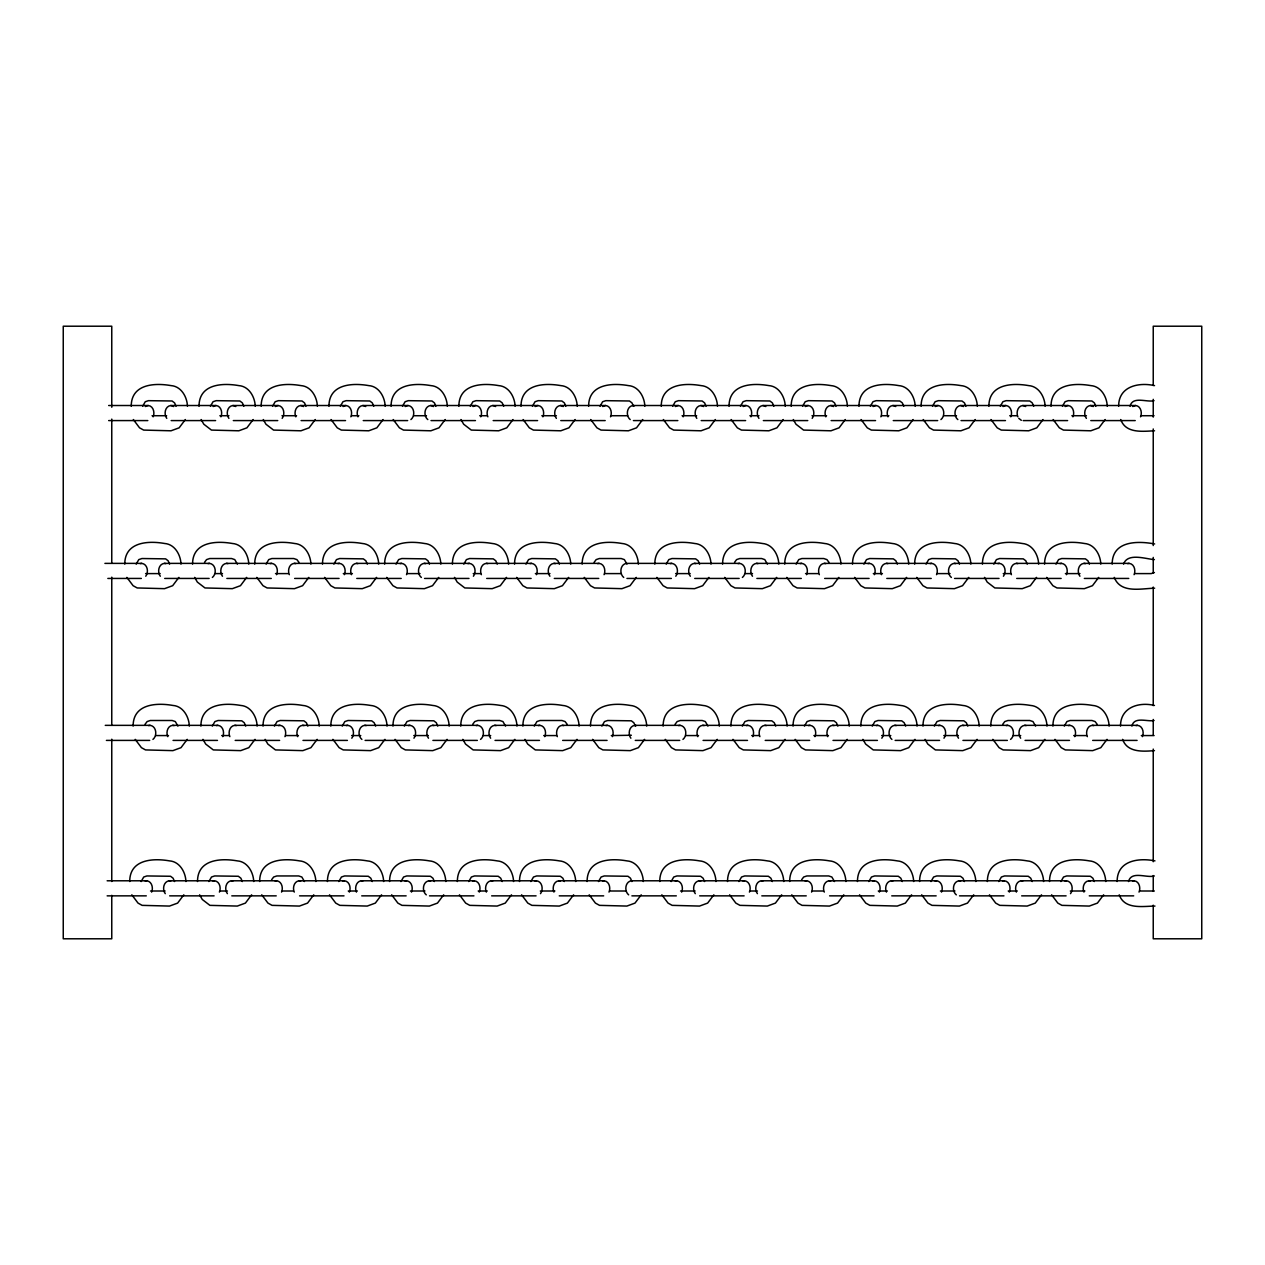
<?xml version="1.0" encoding="UTF-8"?>
<svg xmlns="http://www.w3.org/2000/svg" width="1265" height="1265" viewBox="0 0 1265 1265"><rect width="100%" height="100%" fill="white"/><g stroke="black" fill="none" stroke-linecap="round" stroke-linejoin="round"><path stroke-width="1.5" d="M131.244 406.239C131.18 384.212 154.109 382.647 171.012 385.604C181.164 386.252 187.173 396.957 187.441 406.239M124.776 564.111C124.713 542.084 147.641 540.503 164.545 543.476C174.697 544.124 180.705 554.829 180.99 564.111M133.125 726.078C133.046 704.052 155.975 702.47 172.894 705.443C183.03 706.076 189.038 716.796 189.323 726.078M129.726 881.515C129.662 859.488 152.591 857.923 169.494 860.88C179.646 861.528 185.639 872.233 185.923 881.515M199.032 406.239C198.969 384.212 221.897 382.647 238.8 385.604C248.952 386.252 254.961 396.957 255.23 406.239M192.565 564.111C192.501 542.084 215.43 540.503 232.333 543.476C242.485 544.124 248.493 554.829 248.762 564.111M200.914 726.078C200.835 704.052 223.763 702.47 240.682 705.443C250.818 706.076 256.827 716.796 257.111 726.078M197.514 881.515C197.451 859.488 220.379 857.923 237.282 860.88C247.418 861.528 253.427 872.233 253.712 881.515M261.175 406.239C261.096 384.212 284.024 382.647 300.943 385.604C311.079 386.252 317.088 396.957 317.373 406.239M254.708 564.111C254.644 542.084 277.573 540.503 294.476 543.476C304.612 544.124 310.621 554.829 310.905 564.111M263.041 726.078C262.978 704.052 285.906 702.47 302.809 705.443C312.961 706.076 318.97 716.796 319.239 726.078M259.657 881.515C259.578 859.488 282.506 857.923 299.426 860.88C309.561 861.528 315.57 872.233 315.855 881.515M328.963 406.239C328.884 384.212 351.812 382.647 368.732 385.604C378.868 386.252 384.876 396.957 385.161 406.239M322.496 564.111C322.417 542.084 345.361 540.503 362.264 543.476C372.4 544.124 378.409 554.829 378.694 564.111M330.829 726.078C330.766 704.052 353.694 702.47 370.598 705.443C380.749 706.076 386.742 716.796 387.027 726.078M327.445 881.515C327.366 859.488 350.294 857.923 367.214 860.88C377.349 861.528 383.358 872.233 383.643 881.515M391.091 406.239C391.027 384.212 413.955 382.647 430.859 385.604C441.011 386.252 447.019 396.957 447.304 406.239M384.639 564.111C384.56 542.084 407.488 540.503 424.407 543.476C434.543 544.124 440.552 554.829 440.837 564.111M392.972 726.078C392.893 704.052 415.821 702.47 432.741 705.443C442.876 706.076 448.885 716.796 449.17 726.078M389.573 881.515C389.509 859.488 412.437 857.923 429.341 860.88C439.493 861.528 445.501 872.233 445.77 881.515M458.879 406.239C458.816 384.212 481.744 382.647 498.647 385.604C508.799 386.252 514.808 396.957 515.092 406.239M452.427 564.111C452.348 542.084 475.276 540.503 492.18 543.476C502.332 544.124 508.34 554.829 508.625 564.111M460.76 726.078C460.681 704.052 483.609 702.47 500.529 705.443C510.665 706.076 516.673 716.796 516.958 726.078M457.361 881.515C457.298 859.488 480.226 857.923 497.129 860.88C507.281 861.528 513.29 872.233 513.558 881.515M521.022 406.239C520.959 384.212 543.887 382.647 560.79 385.604C570.926 386.252 576.935 396.957 577.22 406.239M514.555 564.111C514.491 542.084 537.419 540.503 554.323 543.476C564.475 544.124 570.483 554.829 570.752 564.111M522.888 726.078C522.824 704.052 545.753 702.47 562.656 705.443C572.808 706.076 578.817 716.796 579.101 726.078M519.504 881.515C519.425 859.488 542.353 857.923 559.272 860.88C569.408 861.528 575.417 872.233 575.702 881.515M588.636 406.239C588.557 384.212 611.485 382.647 628.405 385.604C638.54 386.252 644.549 396.957 644.834 406.239M582.169 564.111C582.09 542.084 605.018 540.503 621.937 543.476C632.073 544.124 638.082 554.829 638.366 564.111M590.502 726.078C590.423 704.052 613.367 702.47 630.27 705.443C640.406 706.076 646.415 716.796 646.7 726.078M587.102 881.515C587.039 859.488 609.967 857.923 626.871 860.88C637.022 861.528 643.031 872.233 643.316 881.515M661.263 406.239C661.2 384.212 684.128 382.647 701.031 385.604C711.183 386.252 717.192 396.957 717.476 406.239M654.811 564.111C654.732 542.084 677.661 540.503 694.58 543.476C704.716 544.124 710.724 554.829 711.009 564.111M663.145 726.078C663.066 704.052 685.994 702.47 702.913 705.443C713.049 706.076 719.058 716.796 719.342 726.078M659.745 881.515C659.682 859.488 682.61 857.923 699.513 860.88C709.665 861.528 715.674 872.233 715.943 881.515M729.051 406.239C728.988 384.212 751.916 382.647 768.82 385.604C778.971 386.252 784.98 396.957 785.249 406.239M722.584 564.111C722.521 542.084 745.449 540.503 762.352 543.476C772.504 544.124 778.513 554.829 778.797 564.111M730.933 726.078C730.854 704.052 753.782 702.47 770.701 705.443C780.837 706.076 786.846 716.796 787.13 726.078M727.533 881.515C727.47 859.488 750.398 857.923 767.302 860.88C777.453 861.528 783.462 872.233 783.731 881.515M791.194 406.239C791.131 384.212 814.059 382.647 830.963 385.604C841.098 386.252 847.107 396.957 847.392 406.239M784.727 564.111C784.664 542.084 807.592 540.503 824.495 543.476C834.647 544.124 840.656 554.829 840.925 564.111M793.06 726.078C792.997 704.052 815.925 702.47 832.829 705.443C842.98 706.076 848.989 716.796 849.274 726.078M789.676 881.515C789.597 859.488 812.525 857.923 829.445 860.88C839.581 861.528 845.589 872.233 845.874 881.515M858.982 406.239C858.903 384.212 881.831 382.647 898.751 385.604C908.887 386.252 914.895 396.957 915.18 406.239M852.515 564.111C852.452 542.084 875.38 540.503 892.284 543.476C902.435 544.124 908.428 554.829 908.713 564.111M860.848 726.078C860.785 704.052 883.713 702.47 900.617 705.443C910.768 706.076 916.777 716.796 917.046 726.078M857.464 881.515C857.385 859.488 880.314 857.923 897.233 860.88C907.369 861.528 913.377 872.233 913.662 881.515M921.126 406.239C921.047 384.212 943.975 382.647 960.894 385.604C971.03 386.252 977.039 396.957 977.323 406.239M914.658 564.111C914.579 542.084 937.507 540.503 954.427 543.476C964.562 544.124 970.571 554.829 970.856 564.111M922.991 726.078C922.912 704.052 945.856 702.47 962.76 705.443C972.896 706.076 978.904 716.796 979.189 726.078M919.592 881.515C919.529 859.488 942.457 857.923 959.36 860.88C969.512 861.528 975.521 872.233 975.805 881.515M988.898 406.239C988.835 384.212 1011.763 382.647 1028.666 385.604C1038.818 386.252 1044.827 396.957 1045.111 406.239M982.446 564.111C982.367 542.084 1005.296 540.503 1022.215 543.476C1032.351 544.124 1038.359 554.829 1038.644 564.111M990.78 726.078C990.701 704.052 1013.629 702.47 1030.548 705.443C1040.684 706.076 1046.693 716.796 1046.977 726.078M987.38 881.515C987.317 859.488 1010.245 857.923 1027.148 860.88C1037.3 861.528 1043.309 872.233 1043.593 881.515M1051.041 406.239C1050.978 384.212 1073.906 382.647 1090.81 385.604C1100.961 386.252 1106.97 396.957 1107.239 406.239M1044.574 564.111C1044.51 542.084 1067.439 540.503 1084.342 543.476C1094.494 544.124 1100.503 554.829 1100.787 564.111M1052.923 726.078C1052.844 704.052 1075.772 702.47 1092.691 705.443C1102.827 706.076 1108.836 716.796 1109.12 726.078M1049.523 881.515C1049.46 859.488 1072.388 857.923 1089.292 860.88C1099.443 861.528 1105.436 872.233 1105.721 881.515M1118.655 406.239C1118.513 386.489 1138.326 382.014 1154.534 385.604M1112.188 564.111C1112.141 540.693 1137.425 540.74 1154.645 543.95M1120.521 726.078C1120.379 707.467 1138.658 701.664 1154.455 705.443M1117.137 881.515C1117.027 860.611 1138.389 857.575 1154.961 860.88M142.645 406.271L145.254 401.732L148.416 400.673L172.087 400.989L174.602 402.918L176.056 406.271M136.177 564.127L138.786 559.604L141.949 558.529L165.636 558.861L168.134 560.79L169.589 564.127M210.433 406.271L213.042 401.732L216.204 400.673L239.876 400.989L242.39 402.918L243.845 406.271M272.56 406.271L275.169 401.732L278.347 400.673L302.019 400.989L304.533 402.918L305.972 406.271M141.127 881.547L143.736 877.009L146.898 875.949L170.569 876.265L173.084 878.195L174.538 881.547M212.299 726.094L214.908 721.572L218.086 720.497L241.757 720.813L244.272 722.758L245.71 726.094M266.109 564.127L268.718 559.604L271.88 558.529L293.733 558.529L296.911 559.604L298.951 562.34M340.348 406.271L342.957 401.732L346.136 400.673L369.807 400.989L372.321 402.918L373.76 406.271M208.899 881.547L211.508 877.009L214.686 875.949L238.358 876.265L240.872 878.195L242.327 881.547M274.442 726.094L277.051 721.572L280.213 720.497L303.885 720.813L306.399 722.758L307.854 726.094M333.881 564.127L336.49 559.604L339.668 558.529L363.34 558.861L365.854 560.79L367.309 564.127M402.491 406.271L405.1 401.732L408.263 400.673L431.95 400.989L434.448 402.918L435.903 406.271M342.23 726.094L344.839 721.572L348.002 720.497L371.673 720.813L374.187 722.758L375.642 726.094M396.024 564.127L398.633 559.604L401.811 558.529L425.483 558.861L427.997 560.79L429.436 564.127M470.28 406.271L472.889 401.732L476.051 400.673L499.738 400.989L502.237 402.918L503.691 406.271M338.83 881.547L341.439 877.009L344.618 875.949L368.289 876.265L370.803 878.195L372.242 881.547M404.357 726.094L406.966 721.572L410.145 720.497L433.816 720.813L436.33 722.758L437.769 726.094M463.812 564.127L466.421 559.604L469.6 558.529L493.271 558.861L495.785 560.79L497.224 564.127M532.423 406.271L535.032 401.732L538.194 400.673L561.866 400.989L564.38 402.918L565.834 406.271M400.973 881.547L403.582 877.009L406.745 875.949L430.416 876.265L432.93 878.195L434.385 881.547M525.955 564.127L528.564 559.604L531.727 558.529L555.398 558.861L557.912 560.79L559.367 564.127M600.021 406.271L602.63 401.732L605.808 400.673L629.48 400.989L631.994 402.918L633.433 406.271M468.762 881.547L471.371 877.009L474.533 875.949L498.204 876.265L500.719 878.195L502.173 881.547M534.289 726.094L536.898 721.572L540.06 720.497L561.929 720.497L565.091 721.572L567.147 724.292M672.664 406.271L675.273 401.732L678.435 400.673L702.122 400.989L704.621 402.918L706.076 406.271M530.889 881.547L533.498 877.009L536.676 875.949L560.348 876.265L562.862 878.195L564.317 881.547M601.887 726.094L604.496 721.572L607.674 720.497L631.346 720.813L633.86 722.758L635.315 726.094M666.196 564.127L668.805 559.604L671.984 558.529L695.655 558.861L698.169 560.79L699.608 564.127M740.452 406.271L743.061 401.732L746.224 400.673L769.911 400.989L772.409 402.918L773.864 406.271M598.503 881.547L601.112 877.009L604.275 875.949L627.962 876.265L630.46 878.195L631.915 881.547M802.579 406.271L805.204 401.732L808.367 400.673L832.038 400.989L834.552 402.918L836.007 406.271M671.146 881.547L673.755 877.009L676.917 875.949L700.589 876.265L703.103 878.195L704.558 881.547M742.318 726.094L744.927 721.572L748.105 720.497L771.776 720.813L774.291 722.758L775.73 726.094M796.128 564.127L798.737 559.604L801.899 558.529L823.752 558.529L826.931 559.604L828.97 562.34M870.367 406.271L872.977 401.732L876.155 400.673L899.826 400.989L902.34 402.918L903.795 406.271M738.934 881.547L741.543 877.009L744.706 875.949L768.377 876.265L770.891 878.195L772.346 881.547M804.461 726.094L807.07 721.572L810.232 720.497L833.92 720.813L836.418 722.758L837.873 726.094M863.916 564.127L866.525 559.604L869.688 558.529L893.359 558.861L895.873 560.79L897.328 564.127M932.511 406.271L935.12 401.732L938.298 400.673L961.969 400.989L964.483 402.918L965.922 406.271M872.249 726.094L874.858 721.572L878.021 720.497L901.708 720.813L904.206 722.758L905.661 726.094M926.043 564.127L928.652 559.604L931.831 558.529L955.502 558.861L958.016 560.79L959.455 564.127M1000.299 406.271L1002.908 401.732L1006.086 400.673L1029.757 400.989L1032.272 402.918L1033.711 406.271M868.849 881.547L871.459 877.009L874.637 875.949L898.308 876.265L900.822 878.195L902.261 881.547M934.376 726.094L936.985 721.572L940.164 720.497L963.835 720.813L966.349 722.758L967.804 726.094M993.831 564.127L996.44 559.604L999.619 558.529L1023.29 558.861L1025.804 560.79L1027.243 564.127M1062.442 406.271L1065.051 401.732L1068.213 400.673L1091.885 400.989L1094.399 402.918L1095.854 406.271M930.993 881.547L933.602 877.009L936.764 875.949L960.451 876.265L962.95 878.195L964.404 881.547M1055.975 564.127L1058.584 559.604L1061.746 558.529L1085.433 558.861L1087.932 560.79L1089.386 564.127M1130.04 406.271C1132.507 395.692 1146.976 402.618 1154.044 400.673M998.781 881.547L1001.39 877.009L1004.552 875.949L1028.239 876.265L1030.738 878.195L1032.193 881.547M1064.308 726.094L1066.917 721.572L1070.095 720.497L1091.948 720.497L1095.111 721.572L1097.166 724.292M1123.573 564.127C1127.479 552.457 1145.647 558.988 1154.392 559.604M1060.924 881.547L1063.533 877.009L1066.695 875.949L1090.367 876.265L1092.881 878.195L1094.336 881.547M1131.922 726.094C1134.057 716.116 1147.418 722.015 1154.091 720.497M1128.522 881.547C1131.305 870.399 1146.881 878.321 1154.344 875.949M153.144 416.818C155.01 412.69 153.381 405.97 148.195 405.512L108.663 405.512M220.916 416.818C222.798 412.69 221.169 405.97 215.983 405.512L170.791 405.512C164.972 406.144 163.628 414.272 166.774 418.367M151.61 892.094C153.492 887.967 151.847 881.262 146.677 880.788L107.146 880.788M222.798 736.641C224.664 732.514 223.035 725.81 217.865 725.351L172.673 725.351C167.502 725.81 165.857 732.514 167.739 736.641M276.592 574.674C278.474 570.547 276.829 563.842 271.659 563.384L226.467 563.384C220.648 564 219.304 572.144 222.45 576.239M350.848 416.818C352.729 412.69 351.085 405.97 345.914 405.512L300.722 405.512C295.551 405.97 293.907 412.69 295.789 416.818M219.398 892.094C221.28 887.967 219.636 881.262 214.465 880.788L169.273 880.788C163.454 881.42 162.11 889.548 165.256 893.643M284.941 736.641C286.807 732.514 285.178 725.81 279.992 725.351L234.816 725.351C229.629 725.81 228 732.514 229.866 736.641M344.38 574.674C346.262 570.547 344.618 563.842 339.447 563.384L294.255 563.384C289.084 563.842 287.455 570.547 289.321 574.674M281.542 892.094C283.423 887.967 281.779 881.262 276.608 880.788L231.416 880.788C225.581 881.42 224.237 889.548 227.384 893.643M406.524 574.674C408.405 570.547 406.761 563.842 401.59 563.384L356.398 563.384C351.227 563.842 349.583 570.547 351.464 574.674M480.779 416.818C482.645 412.69 481.016 405.97 475.846 405.512L430.653 405.512C424.234 406.255 423.206 415.948 427.791 419.569M349.33 892.094C351.196 887.967 349.567 881.262 344.396 880.788L299.204 880.788C294.033 881.262 292.389 887.967 294.271 892.094M542.906 416.818C544.788 412.69 543.144 405.97 537.973 405.512L492.781 405.512C487.61 405.97 485.981 412.69 487.847 416.818M411.473 892.094C413.339 887.967 411.71 881.262 406.539 880.788L361.347 880.788C356.161 881.262 354.532 887.967 356.414 892.094M536.455 574.674C538.321 570.547 536.692 563.842 531.506 563.384L486.329 563.384C481.143 563.842 479.514 570.547 481.38 574.674M610.521 416.818C612.386 412.69 610.758 405.97 605.587 405.512L560.395 405.512C554.56 406.144 553.216 414.272 556.363 418.367M479.245 892.094C481.127 887.967 479.498 881.262 474.312 880.788L429.12 880.788C422.7 881.547 421.688 891.224 426.273 894.845M544.788 736.641C546.654 732.514 545.025 725.81 539.855 725.351L494.662 725.351C488.828 725.968 487.484 734.111 490.63 738.207M604.053 574.674C605.935 570.547 604.291 563.842 599.12 563.384L553.928 563.384C548.093 564 546.749 572.144 549.895 576.239M683.163 416.818C685.029 412.69 683.4 405.97 678.23 405.512L633.038 405.512C626.618 406.255 625.59 415.948 630.191 419.569M612.386 736.641C614.268 732.514 612.624 725.81 607.453 725.351L562.261 725.351C557.09 725.81 555.462 732.514 557.327 736.641M750.951 416.818C752.817 412.69 751.189 405.97 746.018 405.512L700.826 405.512C694.991 406.144 693.647 414.272 696.794 418.367M609.003 892.094C610.869 887.967 609.24 881.262 604.069 880.788L558.877 880.788C553.706 881.262 552.062 887.967 553.943 892.094M681.645 892.094C683.511 887.967 681.882 881.262 676.696 880.788L631.52 880.788C625.084 881.547 624.072 891.224 628.658 894.845M752.817 736.641C754.699 732.514 753.055 725.81 747.884 725.351L702.692 725.351C697.521 725.81 695.876 732.514 697.758 736.641M806.611 574.674C808.493 570.547 806.864 563.842 801.678 563.384L756.486 563.384C750.667 564 749.323 572.144 752.469 576.239M880.867 416.818C882.749 412.69 881.104 405.97 875.933 405.512L830.741 405.512C825.571 405.97 823.942 412.69 825.808 416.818M749.418 892.094C751.299 887.967 749.671 881.262 744.484 880.788L699.292 880.788C693.473 881.42 692.129 889.548 695.276 893.643M814.96 736.641C816.826 732.514 815.198 725.81 810.027 725.351L764.835 725.351C759.664 725.81 758.02 732.514 759.901 736.641M874.4 574.674C876.281 570.547 874.637 563.842 869.466 563.384L824.274 563.384C819.103 563.842 817.475 570.547 819.341 574.674M811.561 892.094C813.442 887.967 811.798 881.262 806.627 880.788L761.435 880.788C755.616 881.42 754.272 889.548 757.403 893.643M936.543 574.674C938.424 570.547 936.78 563.842 931.609 563.384L886.417 563.384C881.246 563.842 879.602 570.547 881.484 574.674M1010.798 416.818C1012.664 412.69 1011.035 405.97 1005.865 405.512L960.673 405.512C954.253 406.255 953.225 415.948 957.826 419.569M879.349 892.094C881.231 887.967 879.586 881.262 874.415 880.788L829.223 880.788C824.053 881.262 822.408 887.967 824.29 892.094M1072.926 416.818C1074.807 412.69 1073.179 405.97 1067.992 405.512L1022.8 405.512C1017.629 405.97 1016.001 412.69 1017.866 416.818M941.492 892.094C943.358 887.967 941.729 881.262 936.559 880.788L891.366 880.788C886.196 881.262 884.551 887.967 886.433 892.094M1066.474 574.674C1068.34 570.547 1066.711 563.842 1061.541 563.384L1016.348 563.384C1011.178 563.842 1009.533 570.547 1011.415 574.674M1140.54 416.818C1142.422 412.69 1140.777 405.97 1135.606 405.512L1090.414 405.512C1084.579 406.144 1083.235 414.272 1086.382 418.367M1009.28 892.094C1011.146 887.967 1009.517 881.262 1004.347 880.788L959.155 880.788C952.735 881.547 951.707 891.224 956.308 894.845M1074.807 736.641C1076.673 732.514 1075.044 725.81 1069.874 725.351L1024.682 725.351C1018.847 725.968 1017.503 734.111 1020.649 738.207M1134.072 574.674C1135.954 570.547 1134.31 563.842 1129.139 563.384L1083.947 563.384C1078.128 564 1076.784 572.144 1079.915 576.239M1142.406 736.641C1144.287 732.514 1142.643 725.81 1137.472 725.351L1092.28 725.351C1087.109 725.81 1085.481 732.514 1087.347 736.641M1139.022 892.094C1140.888 887.967 1139.259 881.262 1134.088 880.788L1088.896 880.788C1083.726 881.262 1082.081 887.967 1083.963 892.094M185.37 419.537L179.14 427.823L171.012 430.796L143.657 430.084L139.545 427.823L133.331 419.537M253.158 419.537L246.928 427.823L238.8 430.796L211.445 430.084L203.823 424.218L201.119 419.537M178.903 577.393L172.673 585.695L164.545 588.668L137.189 587.956L133.094 585.695L126.864 577.393M204.519 562.34L206.574 559.604L209.737 558.529L231.59 558.529L234.768 559.604L237.377 564.127M315.285 419.537L309.071 427.823L300.943 430.796L273.572 430.084L265.95 424.218L263.262 419.537M145.064 724.292L147.12 721.572L150.298 720.497L172.151 720.497L175.313 721.572L177.922 726.094M246.691 577.393L240.461 585.695L232.333 588.668L204.977 587.956L197.356 582.09L194.652 577.393M187.236 739.361L181.022 747.662L172.894 750.635L145.522 749.924L141.427 747.662L135.197 739.361M383.074 419.537L376.859 427.823L368.732 430.796L341.36 430.084L337.265 427.823L331.051 419.537M308.818 577.393L302.604 585.695L294.476 588.668L267.105 587.956L263.009 585.695L256.795 577.393M255.024 739.361L248.81 747.662L240.682 750.635L213.311 749.924L205.689 744.057L202.985 739.361M445.217 419.537L438.987 427.823L430.859 430.796L403.503 430.084L399.408 427.823L393.178 419.537M183.836 894.814L177.622 903.099L169.494 906.072L142.123 905.36L138.027 903.099L131.813 894.814M376.606 577.393L370.392 585.695L362.264 588.668L334.893 587.956L330.798 585.695L324.583 577.393M317.167 739.361L310.937 747.662L302.809 750.635L275.454 749.924L267.832 744.057L265.128 739.361M513.005 419.537L506.775 427.823L498.647 430.796L471.292 430.084L463.67 424.218L460.966 419.537M251.624 894.814L245.41 903.099L237.282 906.072L209.911 905.36L202.305 899.494L199.601 894.814M438.749 577.393L432.535 585.695L424.407 588.668L397.036 587.956L392.941 585.695L386.711 577.393M271.611 879.744L273.651 877.009L276.829 875.949L298.682 875.949L301.845 877.009L304.454 881.547M384.955 739.361L378.725 747.662L370.598 750.635L343.242 749.924L339.131 747.662L332.916 739.361M575.132 419.537L568.918 427.823L560.79 430.796L533.419 430.084L529.323 427.823L523.109 419.537M313.767 894.814L307.553 903.099L299.426 906.072L272.054 905.36L267.959 903.099L261.728 894.814M506.538 577.393L500.308 585.695L492.18 588.668L464.824 587.956L457.203 582.09L454.499 577.393M447.083 739.361L440.868 747.662L432.741 750.635L405.369 749.924L401.274 747.662L395.06 739.361M642.747 419.537L636.532 427.823L628.405 430.796L601.033 430.084L596.938 427.823L590.708 419.537M472.715 724.292L474.755 721.572L477.933 720.497L499.786 720.497L502.948 721.572L505.557 726.094M381.556 894.814L375.341 903.099L367.214 906.072L339.842 905.36L335.747 903.099L329.517 894.814M568.681 577.393L562.451 585.695L554.323 588.668L526.967 587.956L522.856 585.695L516.642 577.393M594.123 562.34L596.163 559.604L599.341 558.529L621.194 558.529L624.357 559.604L626.966 564.127M514.871 739.361L508.657 747.662L500.529 750.635L473.157 749.924L465.536 744.057L462.848 739.361M715.389 419.537L709.159 427.823L701.031 430.796L673.676 430.084L669.58 427.823L663.35 419.537M443.699 894.814L437.469 903.099L429.341 906.072L401.985 905.36L397.874 903.099L391.66 894.814M636.279 577.393L630.065 585.695L621.937 588.668L594.566 587.956L590.47 585.695L584.24 577.393M577.014 739.361L570.784 747.662L562.656 750.635L535.301 749.924L527.679 744.057L524.975 739.361M783.177 419.537L776.947 427.823L768.82 430.796L741.464 430.084L737.353 427.823L731.138 419.537M511.487 894.814L505.257 903.099L497.129 906.072L469.774 905.36L465.662 903.099L459.448 894.814M708.922 577.393L702.707 585.695L694.58 588.668L667.208 587.956L663.113 585.695L656.883 577.393M734.538 562.34L736.594 559.604L739.772 558.529L761.625 558.529L764.787 559.604L767.396 564.127M644.612 739.361L638.398 747.662L630.27 750.635L602.899 749.924L598.804 747.662L592.589 739.361M845.305 419.537L839.09 427.823L830.963 430.796L803.591 430.084L795.985 424.218L793.282 419.537M573.614 894.814L567.4 903.099L559.272 906.072L531.901 905.36L527.805 903.099L521.591 894.814M675.099 724.292L677.139 721.572L680.317 720.497L702.17 720.497L705.332 721.572L707.941 726.094M776.71 577.393L770.48 585.695L762.352 588.668L734.997 587.956L730.901 585.695L724.671 577.393M717.255 739.361L711.041 747.662L702.913 750.635L675.542 749.924L671.446 747.662L665.232 739.361M913.093 419.537L906.879 427.823L898.751 430.796L871.379 430.084L867.284 427.823L861.07 419.537M641.228 894.814L634.998 903.099L626.871 906.072L599.515 905.36L595.42 903.099L589.19 894.814M838.853 577.393L832.623 585.695L824.495 588.668L797.14 587.956L793.029 585.695L786.814 577.393M785.043 739.361L778.829 747.662L770.701 750.635L743.33 749.924L739.234 747.662L733.004 739.361M975.236 419.537L969.022 427.823L960.894 430.796L933.523 430.084L929.427 427.823L923.197 419.537M713.871 894.814L707.641 903.099L699.513 906.072L672.158 905.36L668.047 903.099L661.832 894.814M906.626 577.393L900.411 585.695L892.284 588.668L864.928 587.956L860.817 585.695L854.602 577.393M847.186 739.361L840.956 747.662L832.829 750.635L805.473 749.924L801.378 747.662L795.147 739.361M1043.024 419.537L1036.794 427.823L1028.666 430.796L1001.311 430.084L997.215 427.823L990.985 419.537M781.659 894.814L775.429 903.099L767.302 906.072L739.946 905.36L735.835 903.099L729.62 894.814M968.769 577.393L962.554 585.695L954.427 588.668L927.055 587.956L922.96 585.695L916.745 577.393M801.63 879.744L803.67 877.009L806.849 875.949L828.702 875.949L831.864 877.009L834.473 881.547M914.975 739.361L908.744 747.662L900.617 750.635L873.261 749.924L865.64 744.057L862.936 739.361M1105.167 419.537L1098.937 427.823L1090.81 430.796L1063.454 430.084L1059.343 427.823L1053.128 419.537M843.787 894.814L837.572 903.099L829.445 906.072L802.073 905.36L797.978 903.099L791.764 894.814M1036.557 577.393L1030.342 585.695L1022.215 588.668L994.843 587.956L987.222 582.09L984.518 577.393M977.102 739.361L970.888 747.662L962.76 750.635L935.388 749.924L927.783 744.057L925.079 739.361M1002.734 724.292L1004.774 721.572L1007.952 720.497L1029.805 720.497L1032.983 721.572L1035.592 726.094M911.575 894.814L905.36 903.099L897.233 906.072L869.861 905.36L865.766 903.099L859.552 894.814M1098.7 577.393L1092.47 585.695L1084.342 588.668L1056.987 587.956L1052.891 585.695L1046.661 577.393M1044.89 739.361L1038.676 747.662L1030.548 750.635L1003.177 749.924L999.081 747.662L992.867 739.361M973.718 894.814L967.488 903.099L959.36 906.072L932.005 905.36L927.909 903.099L921.679 894.814M1107.033 739.361L1100.819 747.662L1092.691 750.635L1065.32 749.924L1061.224 747.662L1054.994 739.361M1041.506 894.814L1035.276 903.099L1027.148 906.072L999.793 905.36L995.697 903.099L989.467 894.814M1103.633 894.814L1097.419 903.099L1089.292 906.072L1061.92 905.36L1057.825 903.099L1051.61 894.814M145.76 576.239C148.906 572.144 147.562 564 141.743 563.384L104.916 563.384M282.158 418.367C285.305 414.272 283.961 406.144 278.126 405.512L232.934 405.512C227.099 406.144 225.771 414.272 228.902 418.367M351.812 738.207C354.959 734.111 353.615 725.968 347.78 725.351L302.588 725.351C297.417 725.81 295.789 732.514 297.655 736.641M473.41 576.239C476.541 572.144 475.197 564 469.378 563.384L424.186 563.384C417.766 564.127 416.738 573.82 421.34 577.441M413.955 738.207C417.102 734.111 415.758 725.968 409.923 725.351L364.731 725.351C358.311 726.094 357.283 735.787 361.885 739.408M675.795 576.239C678.926 572.144 677.581 564 671.762 563.384L626.57 563.384C620.15 564.127 619.123 573.82 623.724 577.441M812.177 418.367C815.324 414.272 813.98 406.144 808.145 405.512L762.953 405.512C757.134 406.144 755.79 414.272 758.937 418.367M540.487 893.643C543.634 889.548 542.29 881.42 536.455 880.788L491.263 880.788C486.092 881.262 484.463 887.967 486.329 892.094M881.831 738.207C884.978 734.111 883.634 725.968 877.815 725.351L832.623 725.351C827.452 725.81 825.808 732.514 827.69 736.641M1003.43 576.239C1006.576 572.144 1005.232 564 999.397 563.384L954.205 563.384C947.785 564.127 946.758 573.82 951.359 577.441M943.975 738.207C947.121 734.111 945.777 725.968 939.942 725.351L894.75 725.351C888.33 726.094 887.303 735.787 891.904 739.408M1070.506 893.643C1073.653 889.548 1072.309 881.42 1066.474 880.788L1021.282 880.788C1016.111 881.262 1014.483 887.967 1016.348 892.094M212.378 577.441C216.979 573.82 215.951 564.127 209.531 563.384L164.339 563.384C158.505 564 157.16 572.144 160.307 576.239M410.904 419.569C415.505 415.948 414.477 406.255 408.057 405.512L362.865 405.512C357.695 405.97 356.05 412.69 357.932 416.818M152.923 739.408C157.524 735.787 156.496 726.094 150.076 725.351L105.264 725.351M480.558 739.408C485.159 735.787 484.131 726.094 477.711 725.351L432.519 725.351C426.684 725.968 425.34 734.111 428.487 738.207M742.397 577.441C746.998 573.82 745.971 564.127 739.551 563.384L694.359 563.384C688.524 564 687.18 572.144 690.326 576.239M940.923 419.569C945.524 415.948 944.496 406.255 938.077 405.512L892.884 405.512C887.714 405.97 886.069 412.69 887.951 416.818M682.942 739.408C687.543 735.787 686.516 726.094 680.096 725.351L634.904 725.351C629.069 725.968 627.74 734.111 630.871 738.207M1010.577 739.408C1015.178 735.787 1014.151 726.094 1007.731 725.351L962.539 725.351C956.719 725.968 955.375 734.111 958.506 738.207M1154.392 572.539L1151.213 573.598L1134.816 573.598M145.349 406.524L148.195 405.512M213.137 406.524L215.983 405.512M275.28 406.524L278.126 405.512M343.068 406.524L345.914 405.512M405.211 406.524L408.057 405.512M472.983 406.524L475.846 405.512M535.127 406.524L537.973 405.512M602.741 406.524L605.587 405.512M675.368 406.524L678.23 405.512M743.156 406.524L746.018 405.512M805.299 406.524L808.145 405.512M873.087 406.524L875.933 405.512M935.23 406.524L938.077 405.512M1003.019 406.524L1005.865 405.512M1065.146 406.524L1067.992 405.512M1132.76 406.524L1135.606 405.512M1154.645 588.193C1141.22 588.478 1120.584 593.823 1114.275 577.393M631.346 735.25L611.311 735.566M140.257 563.637L141.743 563.384M208.045 563.637L209.531 563.384M270.188 563.637L271.659 563.384M337.976 563.637L339.447 563.384M400.12 563.637L401.59 563.384M467.908 563.637L469.378 563.384M530.035 563.637L531.506 563.384M597.649 563.637L599.12 563.384M670.292 563.637L671.762 563.384M738.064 563.637L739.551 563.384M800.207 563.637L801.678 563.384M867.996 563.637L869.466 563.384M930.139 563.637L931.609 563.384M997.927 563.637L999.397 563.384M1060.054 563.637L1061.541 563.384M148.606 725.604L150.076 725.351M1127.668 563.637L1129.139 563.384M216.394 725.604L217.865 725.351M278.521 725.604L279.992 725.351M346.31 725.604L347.78 725.351M408.453 725.604L409.923 725.351M476.241 725.604L477.711 725.351M538.368 725.604L539.855 725.351M605.982 725.604L607.453 725.351M678.625 725.604L680.096 725.351M746.413 725.604L747.884 725.351M808.541 725.604L810.027 725.351M876.329 725.604L877.815 725.351M938.472 725.604L939.942 725.351M1006.26 725.604L1007.731 725.351M145.206 881.041L146.677 880.788M1068.403 725.604L1069.874 725.351M212.994 881.041L214.465 880.788M1136.002 725.604L1137.472 725.351M275.137 881.041L276.608 880.788M342.926 881.041L344.396 880.788M405.053 881.041L406.539 880.788M472.841 881.041L474.312 880.788M534.984 881.041L536.455 880.788M602.583 881.041L604.069 880.788M675.225 881.041L676.696 880.788M743.014 881.041L744.484 880.788M805.157 881.041L806.627 880.788M872.945 881.041L874.415 880.788M935.072 881.041L936.559 880.788M1002.86 881.041L1004.347 880.788M1065.004 881.041L1066.474 880.788M1132.618 881.041L1134.088 880.788M152.069 415.726L166.632 415.726M219.857 415.726L228.949 415.726M281.984 415.726L296.563 415.726M351.591 415.726L358.881 415.726M413.734 415.726L426.479 415.726M479.704 415.726L486.978 415.726M541.831 415.726L556.41 415.726M611.264 415.726L627.661 415.726M682.088 415.726L696.651 415.726M749.876 415.726L758.984 415.726M812.004 415.726L826.583 415.726M881.61 415.726L888.9 415.726M943.753 415.726L956.498 415.726M1009.723 415.726L1017.013 415.726M1071.866 415.726L1086.429 415.726M1141.283 415.726L1154.044 415.726M108.663 420.581L147.815 420.581M171.186 420.581L215.603 420.581M233.313 420.581L277.747 420.581M301.102 420.581L345.535 420.581M363.245 420.581L407.662 420.581M431.033 420.581L475.45 420.581M493.176 420.581L537.593 420.581M560.774 420.581L605.192 420.581M633.417 420.581L677.834 420.581M701.205 420.581L745.623 420.581M763.348 420.581L807.766 420.581M831.137 420.581L875.554 420.581M893.264 420.581L937.681 420.581M961.052 420.581L1005.469 420.581M1023.195 420.581L1067.613 420.581M1090.794 420.581L1135.227 420.581M1154.534 430.796C1142.675 431.333 1125.771 433.737 1120.727 419.537M145.601 573.598L160.165 573.598M215.208 573.598L222.498 573.598M275.517 573.598L288.278 573.598M343.305 573.598L352.413 573.598M407.267 573.598L420.012 573.598M473.236 573.598L480.526 573.598M535.38 573.598L549.943 573.598M604.797 573.598L621.194 573.598M675.621 573.598L690.184 573.598M745.227 573.598L752.517 573.598M805.552 573.598L818.297 573.598M873.324 573.598L882.432 573.598M937.286 573.598L950.047 573.598M1003.256 573.598L1010.545 573.598M1065.399 573.598L1079.962 573.598M107.841 578.437L141.348 578.437M164.719 578.437L209.136 578.437M226.862 578.437L271.279 578.437M294.65 578.437L339.067 578.437M356.777 578.437L401.211 578.437M424.566 578.437L468.983 578.437M486.709 578.437L531.126 578.437M554.307 578.437L598.74 578.437M626.95 578.437L671.367 578.437M694.738 578.437L739.155 578.437M756.881 578.437L801.298 578.437M824.669 578.437L869.087 578.437M886.797 578.437L931.23 578.437M954.585 578.437L999.018 578.437M1016.728 578.437L1061.145 578.437M1084.342 578.437L1128.76 578.437M155.753 735.566L168.498 735.566M221.723 735.566L229.012 735.566M285.684 735.566L298.429 735.566M351.638 735.566L360.746 735.566M413.781 735.566L428.361 735.566M483.388 735.566L490.678 735.566M543.713 735.566L556.458 735.566M685.772 735.566L698.533 735.566M751.742 735.566L759.032 735.566M813.885 735.566L828.448 735.566M881.673 735.566L890.781 735.566M943.801 735.566L958.38 735.566M1013.407 735.566L1020.697 735.566M1073.732 735.566L1086.477 735.566M1141.33 735.566L1154.091 735.566M106.402 740.404L149.697 740.404M173.052 740.404L217.469 740.404M235.195 740.404L279.612 740.404M302.983 740.404L347.401 740.404M365.111 740.404L409.544 740.404M432.899 740.404L477.332 740.404M495.042 740.404L539.459 740.404M562.656 740.404L607.074 740.404M635.283 740.404L679.716 740.404M703.071 740.404L747.504 740.404M765.214 740.404L809.632 740.404M833.002 740.404L877.42 740.404M895.146 740.404L939.563 740.404M962.934 740.404L1007.351 740.404M1025.061 740.404L1069.478 740.404M1092.675 740.404L1137.093 740.404M1154.455 750.635C1143.054 751.521 1127.305 752.77 1122.608 739.361M150.535 891.003L165.114 891.003M220.157 891.003L227.431 891.003M282.285 891.003L293.211 891.003M348.255 891.003L357.363 891.003M410.398 891.003L424.961 891.003M478.186 891.003L487.278 891.003M540.313 891.003L554.892 891.003M609.746 891.003L626.143 891.003M680.57 891.003L695.133 891.003M750.177 891.003L757.45 891.003M812.304 891.003L823.23 891.003M878.274 891.003L887.382 891.003M940.417 891.003L954.98 891.003M1008.205 891.003L1017.313 891.003M1070.332 891.003L1084.911 891.003M1139.765 891.003L1154.344 891.003M107.146 895.857L146.297 895.857M169.668 895.857L214.085 895.857M231.795 895.857L276.229 895.857M299.584 895.857L344.001 895.857M361.727 895.857L406.144 895.857M429.515 895.857L473.932 895.857M491.658 895.857L536.075 895.857M559.257 895.857L603.674 895.857M631.899 895.857L676.316 895.857M699.687 895.857L744.105 895.857M761.815 895.857L806.248 895.857M829.603 895.857L874.036 895.857M891.746 895.857L936.163 895.857M959.534 895.857L1003.951 895.857M1021.677 895.857L1066.095 895.857M1089.276 895.857L1133.693 895.857M1154.961 906.072C1142.659 906.23 1124.601 909.788 1119.209 894.814M1090.414 405.512L1093.26 406.524M1022.8 405.512L1025.662 406.524M960.673 405.512L963.519 406.524M892.884 405.512L895.731 406.524M830.741 405.512L833.588 406.524M762.953 405.512L765.799 406.524M700.826 405.512L703.672 406.524M633.038 405.512L634.508 405.765M560.395 405.512L563.241 406.524M492.781 405.512L495.627 406.524M430.653 405.512L433.5 406.524M362.865 405.512L365.712 406.524M300.722 405.512L303.568 406.524M232.934 405.512L235.78 406.524M1083.947 563.384L1085.417 563.637M170.791 405.512L173.653 406.524M1016.348 563.384L1017.819 563.637M954.205 563.384L955.676 563.637M886.417 563.384L887.888 563.637M824.274 563.384L825.76 563.637M756.486 563.384L757.972 563.637M694.359 563.384L695.829 563.637M553.928 563.384L555.398 563.637M486.329 563.384L487.8 563.637M424.186 563.384L425.657 563.637M356.398 563.384L357.868 563.637M294.255 563.384L295.725 563.637M226.467 563.384L227.953 563.637M164.339 563.384L165.81 563.637M1092.28 725.351L1093.766 725.604M1024.682 725.351L1026.152 725.604M962.539 725.351L964.009 725.604M894.75 725.351L896.237 725.604M832.623 725.351L834.094 725.604M764.835 725.351L766.305 725.604M702.692 725.351L704.162 725.604M634.904 725.351L636.374 725.604M562.261 725.351L563.731 725.604M494.662 725.351L496.133 725.604M432.519 725.351L433.99 725.604M364.731 725.351L366.202 725.604M302.588 725.351L304.074 725.604M234.816 725.351L236.286 725.604M1088.896 880.788L1090.367 881.041M172.673 725.351L174.143 725.604M1021.282 880.788L1022.768 881.041M959.155 880.788L960.625 881.041M891.366 880.788L892.837 881.041M829.223 880.788L830.694 881.041M761.435 880.788L762.906 881.041M699.292 880.788L700.778 881.041M558.877 880.788L560.348 881.041M491.263 880.788L492.733 881.041M429.12 880.788L430.606 881.041M361.347 880.788L362.818 881.041M299.204 880.788L300.675 881.041M231.416 880.788L232.887 881.041M169.273 880.788L170.759 881.041M1021.329 420.328L1018.784 418.367M1153.237 385.493L1153.237 326.212L1201.75 326.212L1201.75 938.788L1153.237 938.788L1153.237 905.187M1153.237 399.329L1153.237 417.118M1153.237 428.961L1153.237 545.547M1153.237 557.406L1153.237 573.219M1153.237 587.055L1153.237 705.617M1153.237 719.453L1153.237 735.25M1153.237 749.086L1153.237 861.718M1153.237 875.554L1153.237 891.366M111.763 407.235L111.763 326.212L63.25 326.212L63.25 938.788L111.763 938.788L111.763 895.32M111.763 419.095L111.763 563.336M111.763 577.172L111.763 725.367M111.763 739.203L111.763 881.484"/></g></svg>
